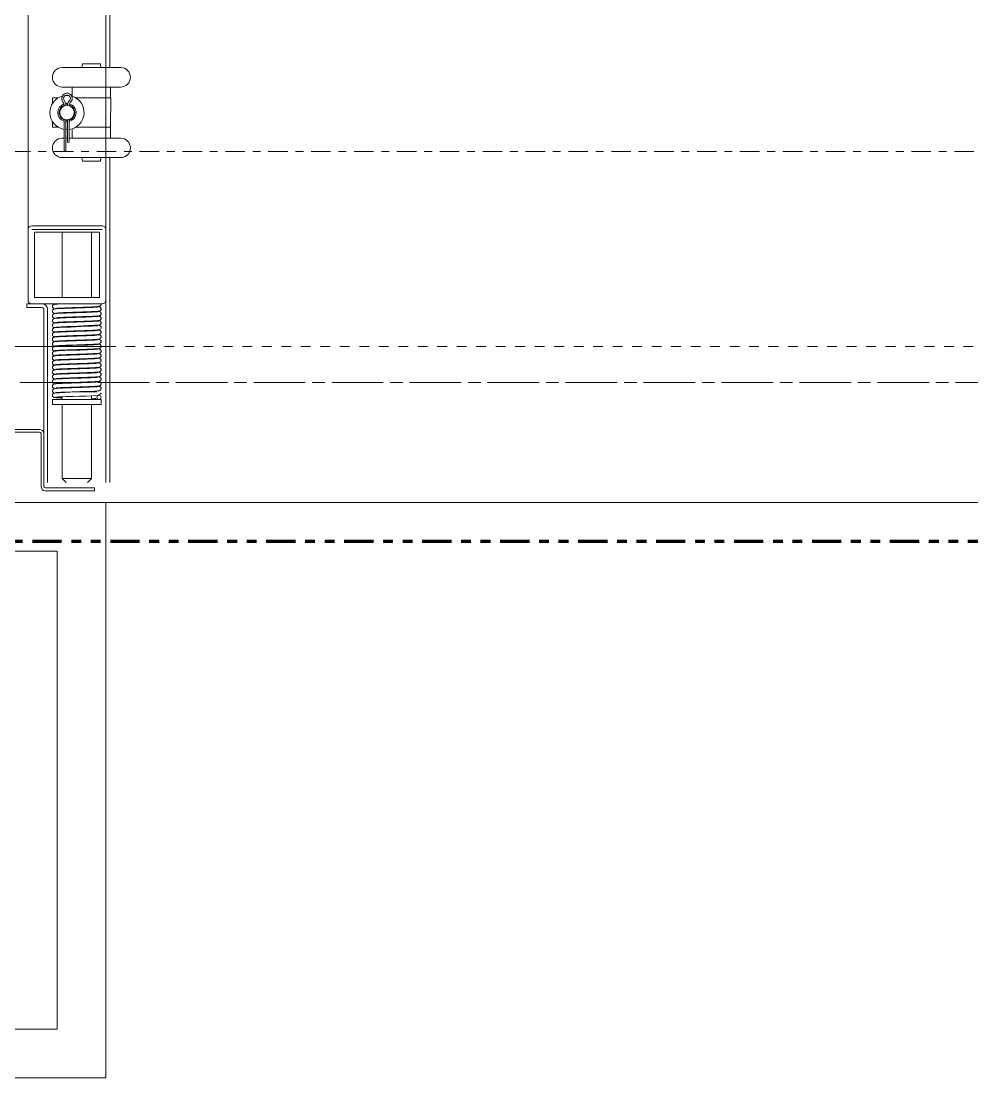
# Model space of a CAD drawing. Header units: inches. Extents: x -956 to 1409, y -1111 to 895.
# Drawn here: x -489.12 to -476.93, y -562.99 to -549.45 of the extents above; entities that cross this region are included whole.
import ezdxf

# ---------------------------------------------------------------- set-up
doc = ezdxf.new("R2010")
doc.units = ezdxf.units.IN
doc.header["$MEASUREMENT"] = 0
for name, pattern in [('Dash', [0.25, 0.125, -0.125]), ('Dash_2_', [0.25, 0.125, -0.125]), ('Double Dash 3_8_', [1, 0.375, -0.125, 0.125, -0.125, 0.125, -0.125]), ('Double Dash 3_8__2_', [1, 0.375, -0.125, 0.125, -0.125, 0.125, -0.125]), ('Grid Line 1_4_', [0.4375, 0.25, -0.0625, 0.0625, -0.0625])]:
    doc.linetypes.add(name, pattern=pattern)
for name, color, linetype, lineweight in [('A-DETL', 90, 'Continuous', 13), ('A-DETL-GENF', 92, 'Continuous', 13), ('A-DOOR', 31, 'Continuous', 13), ('A-DOOR-HDLN', 31, 'Dash_2_', 13), ('A-FLOR', 192, 'Continuous', 13), ('C-PROP-LINE', 91, 'Double Dash 3_8_', 20), ('G-IMPT', 8, 'Continuous', 9), ('S-GRID', 1, 'Continuous', 9)]:
    doc.layers.add(name, color=color, linetype=linetype, lineweight=lineweight)

# ---------------------------------------------------------------- blocks, each defined once
blk = doc.blocks.new('Door-Accordion-Won-Door-FireGuard-Flat_20-60-90-180 - Door-Accordion-Won-Door-FireGuard-Flat_180-3244034-8TH FLOOR TELECOM UNDERFLOOR ROUTING PLAN')
at = {"layer": 'A-DETL-GENF', "color": 53, "lineweight": 9}
for p, q in [((-50.941, -9), (-32.941, -9)), ((-32.941, -16.375), (-32.941, -9)), ((-33.566, -9.625), (-51.566, -9.625)), ((-33.566, -15.75), (-33.566, -9.625)), ((-57.691, -15.75), (-33.566, -15.75)), ((-58.316, -16.375), (-32.941, -16.375))]:
    blk.add_line(p, q, dxfattribs=at)
at = {"layer": 'A-DOOR', "color": 253}
for p, q in [((-32.941, -7), (-32.941, 7)), ((-53.441, -7), (-32.941, -7)), ((-32.941, -9), (-53.441, -9)), ((-32.941, -16.375), (-32.941, -9)), ((-58.316, -16.375), (-32.941, -16.375))]:
    blk.add_line(p, q, dxfattribs=at)
at = {"layer": 'A-DOOR-HDLN', "color": 161, "linetype": 'Dash'}
blk.add_line((-32.941, -7), (91.059, -7), dxfattribs=at)
at = {"layer": 'G-IMPT', "color": 53}
for p, q in [((-32.941, 3.422), (-32.941, -3.423)), ((-32.893, 3.422), (-32.893, -3.423)), ((-33.503, -3.423), (-32.753, -3.423)), ((-33.503, -3.673), (-32.753, -3.673)), ((-33.373, -3.673), (-33.373, -3.792)), ((-33.479, -3.901), (-33.479, -3.915)), ((-33.432, -3.883), (-33.458, -3.884)), ((-33.412, -3.911), (-33.412, -3.906)), ((-33.456, -4.116), (-33.436, -4.117)), ((-32.878, -4.188), (-33.327, -4.188)), ((-33.479, -4.328), (-33.503, -4.328)), ((-33.436, -4.328), (-33.456, -4.328)), ((-32.753, -4.328), (-33.412, -4.328)), ((-33.373, -4.208), (-33.373, -4.328)), ((-32.753, -4.578), (-33.503, -4.578)), ((-32.941, -4.578), (-32.941, -8.741)), ((-32.893, -4.578), (-32.893, -8.741)), ((-32.991, -5.452), (-33.891, -5.452)), ((-33.891, -5.5), (-32.991, -5.5)), ((-33.503, -5.535), (-33.503, -6.369)), ((-33.128, -6.369), (-33.128, -5.535)), ((-33.955, -6.452), (-33.955, -6.5)), ((-33.762, -6.452), (-33.955, -6.452)), ((-33.762, -6.5), (-33.955, -6.5)), ((-33.891, -6.452), (-32.991, -6.452)), ((-33.128, -6.498), (-33.128, -6.492)), ((-33.004, -6.452), (-33.003, -6.457)), ((-33.738, -8.741), (-33.738, -6.524)), ((-33.691, -8.741), (-33.691, -6.524)), ((-33.503, -6.506), (-33.503, -6.512)), ((-33.503, -6.566), (-33.503, -6.572)), ((-33.503, -6.626), (-33.503, -6.632)), ((-33.128, -6.558), (-33.128, -6.552)), ((-33.128, -6.618), (-33.128, -6.612)), ((-33.02, -6.552), (-33.027, -6.551)), ((-33.503, -6.686), (-33.503, -6.692)), ((-33.503, -6.746), (-33.503, -6.752)), ((-33.128, -6.678), (-33.128, -6.672)), ((-33.128, -6.738), (-33.128, -6.732)), ((-33.017, -6.674), (-33.037, -6.668)), ((-33.503, -6.806), (-33.503, -6.812)), ((-33.503, -6.866), (-33.503, -6.872)), ((-33.128, -6.798), (-33.128, -6.792)), ((-33.128, -6.858), (-33.128, -6.852)), ((-33.612, -6.932), (-33.592, -6.936)), ((-33.503, -6.926), (-33.503, -6.932)), ((-33.503, -6.986), (-33.503, -6.992)), ((-33.128, -6.918), (-33.128, -6.912)), ((-33.128, -6.978), (-33.128, -6.972)), ((-33.128, -7.038), (-33.128, -7.032)), ((-33.61, -7.053), (-33.596, -7.055)), ((-33.609, -7.113), (-33.586, -7.117)), ((-33.608, -7.173), (-33.593, -7.176)), ((-33.503, -7.046), (-33.503, -7.052)), ((-33.503, -7.106), (-33.503, -7.112)), ((-33.503, -7.166), (-33.503, -7.172)), ((-33.128, -7.098), (-33.128, -7.092)), ((-33.128, -7.158), (-33.128, -7.152)), ((-33.608, -7.233), (-33.585, -7.237)), ((-33.503, -7.226), (-33.503, -7.232)), ((-33.503, -7.286), (-33.503, -7.292)), ((-33.128, -7.218), (-33.128, -7.212)), ((-33.128, -7.278), (-33.128, -7.272)), ((-33.503, -7.346), (-33.503, -7.352)), ((-33.503, -7.406), (-33.503, -7.412)), ((-33.128, -7.338), (-33.128, -7.332)), ((-33.128, -7.398), (-33.128, -7.392)), ((-33.023, -7.391), (-33.047, -7.387)), ((-33.023, -7.451), (-33.046, -7.447)), ((-33.503, -7.466), (-33.503, -7.472)), ((-33.503, -7.526), (-33.503, -7.532)), ((-33.503, -7.586), (-33.503, -7.59)), ((-33.128, -7.458), (-33.128, -7.452)), ((-33.128, -7.518), (-33.128, -7.512)), ((-33.128, -7.578), (-33.128, -7.572)), ((-33.022, -7.511), (-33.045, -7.507)), ((-33.503, -7.644), (-33.503, -7.679)), ((-33.128, -7.679), (-33.128, -7.631)), ((-33.057, -7.596), (-33.057, -7.596)), ((-33.792, -8.062), (-36.881, -8.062)), ((-33.792, -8.098), (-36.881, -8.098)), ((-33.774, -8.795), (-33.774, -8.116)), ((-33.738, -8.795), (-33.738, -8.116))]:
    blk.add_line(p, q, dxfattribs=at)
at = {"layer": 'G-IMPT', "color": 53, "flags": 128}
for points in [[(-33.941, 6.402), (-33.941, 5.502), (-33.941, -5.5), (-33.941, -5.502), (-33.941, -6.402)], [(-33.006, -3.423), (-33.013, -3.375), (-33.244, -3.375), (-33.251, -3.423)], [(-33.415, -3.782), (-33.441, -3.781), (-33.466, -3.782)], [(-33.327, -3.813), (-32.883, -3.813), (-32.883, -3.673)], [(-33.628, -3.887), (-33.628, -3.813), (-33.554, -3.813)], [(-33.435, -3.9), (-33.441, -3.9), (-33.456, -3.901), (-33.456, -3.907)], [(-32.883, -4.328), (-32.883, -4.188), (-32.878, -3.813)], [(-33.554, -4.188), (-33.628, -4.188), (-33.628, -4.113)], [(-33.479, -4.085), (-33.479, -4.495), (-33.456, -4.495), (-33.456, -4.093)], [(-33.436, -4.1), (-33.441, -4.101), (-33.456, -4.099)], [(-33.436, -4.094), (-33.436, -4.385), (-33.412, -4.38), (-33.412, -4.089)], [(-33.456, -4.218), (-33.441, -4.219), (-33.436, -4.219)], [(-33.251, -4.578), (-33.244, -4.625), (-33.013, -4.625), (-33.006, -4.578)], [(-32.941, -6.402), (-32.941, -5.502), (-32.941, -5.5)], [(-33.593, -6.459), (-33.606, -6.456), (-33.593, -6.459)], [(-33.611, -6.992), (-33.597, -6.995), (-33.597, -6.995)], [(-33.05, -7.034), (-33.05, -7.034), (-33.054, -7.034), (-33.096, -7.037), (-33.176, -7.04), (-33.273, -7.044), (-33.374, -7.047), (-33.469, -7.05), (-33.548, -7.054), (-33.589, -7.057), (-33.611, -7.062)], [(-33.61, -7.001), (-33.587, -6.997), (-33.546, -6.994), (-33.466, -6.99), (-33.371, -6.987), (-33.27, -6.983), (-33.173, -6.98), (-33.094, -6.977), (-33.049, -6.974), (-33.053, -6.974)], [(-33.582, -7.59), (-33.582, -7.59), (-33.577, -7.59), (-33.55, -7.588), (-33.514, -7.586), (-33.472, -7.585), (-33.374, -7.581), (-33.269, -7.577), (-33.169, -7.574), (-33.087, -7.57), (-33.044, -7.567), (-33.021, -7.562)], [(-33.596, -7.651), (-33.584, -7.648), (-33.549, -7.646), (-33.503, -7.644), (-33.453, -7.642), (-33.404, -7.64), (-33.361, -7.639), (-33.281, -7.637), (-33.198, -7.634), (-33.121, -7.631), (-33.081, -7.628), (-33.042, -7.621), (-33.014, -7.609), (-33.003, -7.598), (-33.004, -7.604)], [(-33.503, -7.742), (-33.503, -8.692), (-33.453, -8.742)], [(-33.178, -8.742), (-33.128, -8.692), (-33.128, -7.742)], [(-33.503, -8.692), (-33.316, -8.692), (-33.128, -8.692)], [(-33.72, -8.848), (-33.087, -8.848), (-33.087, -8.812), (-33.72, -8.812)]]:
    blk.add_lwpolyline(points, dxfattribs=at)
for points in [[(-33.858, -5.535), (-33.858, -6.369), (-33.024, -6.369), (-33.024, -5.535)], [(-33.628, -7.679), (-33.003, -7.679), (-33.003, -7.742), (-33.628, -7.742)]]:
    blk.add_lwpolyline(points, close=True, dxfattribs=at)
at = {"layer": 'G-IMPT', "color": 53}
for centre, radius in [((-33.441, -4), 0.0938), ((-33.03, -7.652), 0.027)]:
    blk.add_circle(centre, radius, dxfattribs=at)
for centre, radius, start, end in [((-33.503, -3.548), 0.125, 90, 270), ((-32.753, -3.548), 0.125, 270, 90), ((-33.441, -4), 0.219, 106.5821, 180), ((-33.441, -3.818), 0.067, 326.2236, 196.4945), ((-33.441, -3.818), 0.0435, 326.2236, 196.4945), ((-33.441, -4), 0.219, 277.4775, 73.879), ((-33.441, -4), 0.117, 109.8881, 180), ((-33.441, -4), 0.1, 112.5249, 180), ((-33.376, -3.799), 0.134, 196.4945, 213.8886), ((-33.529, -3.901), 0.05, 0, 33.8886), ((-33.376, -3.799), 0.11, 196.4945, 213.8886), ((-33.529, -3.901), 0.0735, 0, 33.8886), ((-33.362, -3.906), 0.0735, 136.8278, 180), ((-33.496, -3.78), 0.111, 316.8278, 326.2236), ((-33.362, -3.906), 0.05, 136.8278, 180), ((-33.441, -4), 0.117, 284.0985, 74.0273), ((-33.441, -4), 0.101, 286.4741, 73.4814), ((-33.496, -3.78), 0.134, 316.8278, 326.2236), ((-33.441, -4), 0.219, 180, 259.8748), ((-33.441, -4), 0.117, 180, 250.7883), ((-33.441, -4), 0.1, 180, 247.4751), ((-33.503, -4.453), 0.125, 90, 270), ((-32.753, -4.453), 0.125, 270, 90), ((-33.891, -5.502), 0.05, 90, 180), ((-32.991, -5.502), 0.05, 0, 90), ((-33.891, -6.402), 0.05, 180, 270), ((-33.762, -6.524), 0.0717, 0, 90), ((-33.762, -6.524), 0.0239, 0, 90), ((-32.991, -6.402), 0.05, 270, 0), ((-32.087, -33.763), 27.045, 92.0342, 93.2225), ((-34.571, 20.894), 27.661, 272.0445, 273.2062), ((-33.156, -12.96), 5.381, 88.9801, 94.8025), ((-33.792, -8.116), 0.0539, 0, 90), ((-33.792, -8.116), 0.0179, 0, 90), ((-33.72, -8.795), 0.0539, 180, 270), ((-33.72, -8.795), 0.0179, 180, 270)]:
    blk.add_arc(centre, radius, start, end, dxfattribs=at)
for points, knots in [([(-33.51, -6.452), (-33.515, -6.452), (-33.536, -6.453), (-33.563, -6.455), (-33.589, -6.456), (-33.613, -6.462), (-33.625, -6.473), (-33.627, -6.48), (-33.628, -6.484), (-33.628, -6.49), (-33.627, -6.495), (-33.624, -6.502), (-33.611, -6.513), (-33.594, -6.517), (-33.582, -6.517), (-33.58, -6.518)], [0, 0, 0, 0, 0.045039, 0.200622, 0.367613, 0.519355, 0.585869, 0.631072, 0.644725, 0.657483, 0.678956, 0.730129, 0.801836, 0.958728, 1, 1, 1, 1]), ([(-33.039, -6.491), (-33.042, -6.492), (-33.047, -6.494), (-33.093, -6.497), (-33.167, -6.5), (-33.266, -6.503), (-33.372, -6.507), (-33.471, -6.51), (-33.556, -6.515), (-33.595, -6.513), (-33.624, -6.53), (-33.628, -6.541), (-33.628, -6.548), (-33.628, -6.554), (-33.626, -6.559), (-33.617, -6.573), (-33.605, -6.575), (-33.587, -6.576), (-33.582, -6.577)], [0, 0, 0, 0, 0.094713, 0.173412, 0.276788, 0.37776, 0.478016, 0.580548, 0.685181, 0.803177, 0.856205, 0.873887, 0.876795, 0.884771, 0.891758, 0.900254, 0.971169, 1, 1, 1, 1]), ([(-33.615, -6.452), (-33.614, -6.453), (-33.612, -6.455), (-33.607, -6.456), (-33.603, -6.457), (-33.601, -6.457)], [0, 0, 0, 0, 0.19196, 0.589743, 1, 1, 1, 1]), ([(-33.596, -6.456), (-33.594, -6.455), (-33.592, -6.454), (-33.572, -6.453), (-33.565, -6.452)], [0, 0, 0, 0, 0.663644, 1, 1, 1, 1]), ([(-33.582, -6.51), (-33.582, -6.51), (-33.583, -6.511), (-33.574, -6.509), (-33.55, -6.508), (-33.502, -6.506), (-33.425, -6.503), (-33.318, -6.499), (-33.21, -6.495), (-33.112, -6.492), (-33.052, -6.488), (-33.021, -6.483), (-33.005, -6.469), (-33.004, -6.461), (-33.003, -6.458)], [0, 0, 0, 0, 0.007809, 0.043997, 0.118488, 0.186813, 0.315142, 0.442607, 0.57022, 0.702707, 0.84773, 0.92761, 0.965493, 1, 1, 1, 1]), ([(-33.021, -6.492), (-33.023, -6.49), (-33.026, -6.488), (-33.046, -6.487), (-33.047, -6.487)], [0, 0, 0, 0, 0.9376975, 1, 1, 1, 1]), ([(-33.031, -6.545), (-33.027, -6.544), (-33.021, -6.544), (-33.014, -6.539), (-33.009, -6.534), (-33.005, -6.527), (-33.003, -6.521), (-33.003, -6.514), (-33.005, -6.507), (-33.009, -6.499), (-33.017, -6.493), (-33.024, -6.49), (-33.028, -6.49), (-33.031, -6.49)], [0, 0, 0, 0, 0.11058, 0.205927, 0.286053, 0.353125, 0.458182, 0.541693, 0.632319, 0.73849, 0.862284, 0.930114, 1, 1, 1, 1]), ([(-33.038, -6.551), (-33.041, -6.552), (-33.047, -6.554), (-33.088, -6.556), (-33.13, -6.558), (-33.188, -6.561), (-33.27, -6.564), (-33.375, -6.567), (-33.474, -6.571), (-33.543, -6.573), (-33.581, -6.576), (-33.605, -6.578), (-33.624, -6.59), (-33.628, -6.602), (-33.628, -6.61), (-33.627, -6.616), (-33.624, -6.622), (-33.617, -6.63), (-33.608, -6.633), (-33.598, -6.636), (-33.587, -6.637), (-33.583, -6.637)], [0, 0, 0, 0, 0.098705, 0.177365, 0.232757, 0.281283, 0.38221, 0.482464, 0.584993, 0.689606, 0.748657, 0.807243, 0.858241, 0.876191, 0.882477, 0.889371, 0.897554, 0.90679, 0.939553, 0.976921, 1, 1, 1, 1]), ([(-33.037, -6.611), (-33.041, -6.612), (-33.048, -6.614), (-33.09, -6.616), (-33.133, -6.618), (-33.191, -6.621), (-33.273, -6.624), (-33.379, -6.627), (-33.477, -6.631), (-33.545, -6.634), (-33.583, -6.637), (-33.605, -6.638), (-33.624, -6.65), (-33.628, -6.663), (-33.628, -6.671), (-33.626, -6.678), (-33.623, -6.684), (-33.614, -6.692), (-33.606, -6.694), (-33.597, -6.696), (-33.587, -6.697), (-33.583, -6.697)], [0, 0, 0, 0, 0.10008, 0.178987, 0.234587, 0.283348, 0.384604, 0.485243, 0.588151, 0.693151, 0.752496, 0.810721, 0.859878, 0.878021, 0.885087, 0.89306, 0.902196, 0.912055, 0.944776, 0.981978, 1, 1, 1, 1]), ([(-33.583, -6.63), (-33.582, -6.63), (-33.582, -6.631), (-33.567, -6.629), (-33.536, -6.627), (-33.469, -6.624), (-33.371, -6.621), (-33.266, -6.617), (-33.167, -6.614), (-33.092, -6.611), (-33.038, -6.607), (-33.028, -6.605), (-33.023, -6.603)], [0, 0, 0, 0, 0.028096, 0.065301, 0.1369632, 0.2649533, 0.3915714, 0.5157995, 0.6412644, 0.7712285, 0.8713392, 1, 1, 1, 1]), ([(-33.582, -6.57), (-33.582, -6.57), (-33.581, -6.571), (-33.566, -6.569), (-33.534, -6.567), (-33.466, -6.564), (-33.367, -6.561), (-33.263, -6.557), (-33.164, -6.554), (-33.09, -6.551), (-33.037, -6.547), (-33.028, -6.544), (-33.022, -6.543)], [0, 0, 0, 0, 0.030374, 0.06756, 0.138985, 0.266693, 0.392949, 0.516843, 0.642007, 0.771592, 0.871597, 1, 1, 1, 1]), ([(-33.018, -6.613), (-33.021, -6.611), (-33.023, -6.609), (-33.043, -6.607), (-33.046, -6.607)], [0, 0, 0, 0, 0.8803393, 1, 1, 1, 1]), ([(-33.032, -6.549), (-33.034, -6.549), (-33.035, -6.548), (-33.043, -6.547), (-33.045, -6.547)], [0, 0, 0, 0, 0.818039, 1, 1, 1, 1]), ([(-33.031, -6.605), (-33.028, -6.604), (-33.021, -6.604), (-33.014, -6.599), (-33.009, -6.594), (-33.005, -6.587), (-33.003, -6.581), (-33.003, -6.574), (-33.005, -6.567), (-33.008, -6.56), (-33.013, -6.555), (-33.018, -6.552), (-33.024, -6.55), (-33.028, -6.55), (-33.03, -6.55)], [0, 0, 0, 0, 0.110957, 0.206856, 0.287686, 0.355549, 0.462136, 0.546519, 0.63676, 0.741657, 0.800864, 0.864289, 0.93113, 1, 1, 1, 1]), ([(-33.031, -6.665), (-33.028, -6.664), (-33.021, -6.664), (-33.014, -6.659), (-33.009, -6.654), (-33.005, -6.647), (-33.003, -6.641), (-33.003, -6.634), (-33.005, -6.627), (-33.008, -6.62), (-33.013, -6.615), (-33.018, -6.612), (-33.024, -6.61), (-33.028, -6.61), (-33.03, -6.61)], [0, 0, 0, 0, 0.111101, 0.20739, 0.288833, 0.357463, 0.46572, 0.551312, 0.641489, 0.745322, 0.803745, 0.866272, 0.93214, 1, 1, 1, 1]), ([(-33.037, -6.671), (-33.04, -6.672), (-33.045, -6.673), (-33.074, -6.675), (-33.106, -6.677), (-33.148, -6.679), (-33.205, -6.681), (-33.28, -6.684), (-33.36, -6.686), (-33.436, -6.689), (-33.505, -6.692), (-33.564, -6.695), (-33.591, -6.696), (-33.617, -6.703), (-33.626, -6.715), (-33.629, -6.726), (-33.627, -6.737), (-33.621, -6.747), (-33.609, -6.754), (-33.602, -6.755), (-33.593, -6.757), (-33.585, -6.757), (-33.585, -6.757)], [0, 0, 0, 0, 0.078037, 0.144433, 0.197147, 0.23697, 0.311739, 0.389079, 0.46537, 0.543495, 0.621382, 0.702888, 0.793368, 0.833087, 0.866286, 0.879372, 0.891718, 0.906602, 0.9224, 0.956643, 0.995171, 1, 1, 1, 1]), ([(-33.6, -6.759), (-33.603, -6.759), (-33.61, -6.76), (-33.617, -6.765), (-33.622, -6.77), (-33.626, -6.777), (-33.628, -6.783), (-33.628, -6.79), (-33.627, -6.797), (-33.623, -6.804), (-33.618, -6.808), (-33.613, -6.812), (-33.607, -6.814), (-33.603, -6.814), (-33.601, -6.814)], [0, 0, 0, 0, 0.110723, 0.206952, 0.288646, 0.357781, 0.467504, 0.554573, 0.645181, 0.748433, 0.806269, 0.868057, 0.933071, 1, 1, 1, 1]), ([(-33.594, -6.813), (-33.592, -6.812), (-33.587, -6.811), (-33.558, -6.809), (-33.525, -6.807), (-33.484, -6.805), (-33.427, -6.803), (-33.352, -6.8), (-33.272, -6.798), (-33.196, -6.795), (-33.127, -6.792), (-33.068, -6.789), (-33.04, -6.788), (-33.015, -6.781), (-33.005, -6.769), (-33.003, -6.758), (-33.004, -6.747), (-33.01, -6.738), (-33.022, -6.73), (-33.025, -6.73), (-33.03, -6.729), (-33.03, -6.729)], [0, 0, 0, 0, 0.081306, 0.150489, 0.20542, 0.24692, 0.324837, 0.405432, 0.484936, 0.56635, 0.647517, 0.732451, 0.826767, 0.868348, 0.903219, 0.9168, 0.92945, 0.944758, 0.96113, 0.996853, 1, 1, 1, 1]), ([(-33.583, -6.69), (-33.583, -6.69), (-33.582, -6.691), (-33.569, -6.689), (-33.538, -6.687), (-33.472, -6.684), (-33.374, -6.681), (-33.27, -6.678), (-33.17, -6.674), (-33.095, -6.671), (-33.04, -6.667), (-33.029, -6.665), (-33.023, -6.663)], [0, 0, 0, 0, 0.025887, 0.063103, 0.134988, 0.263257, 0.390216, 0.514777, 0.640521, 0.770864, 0.871073, 1, 1, 1, 1]), ([(-33.032, -6.725), (-33.028, -6.725), (-33.022, -6.724), (-33.014, -6.719), (-33.009, -6.714), (-33.005, -6.707), (-33.003, -6.701), (-33.003, -6.694), (-33.005, -6.687), (-33.008, -6.68), (-33.013, -6.675), (-33.018, -6.672), (-33.024, -6.67), (-33.028, -6.67), (-33.03, -6.67)], [0, 0, 0, 0, 0.110529, 0.2066556, 0.2883382, 0.3575414, 0.4675736, 0.5550394, 0.645851, 0.749075, 0.806813, 0.8684545, 0.9332833, 1, 1, 1, 1]), ([(-33.6, -6.819), (-33.603, -6.82), (-33.61, -6.82), (-33.618, -6.825), (-33.623, -6.83), (-33.626, -6.837), (-33.628, -6.843), (-33.628, -6.85), (-33.627, -6.857), (-33.623, -6.864), (-33.618, -6.869), (-33.613, -6.872), (-33.607, -6.874), (-33.603, -6.874), (-33.601, -6.874)], [0, 0, 0, 0, 0.111098, 0.207337, 0.288685, 0.357189, 0.465159, 0.55053, 0.640694, 0.744689, 0.803243, 0.865924, 0.931962, 1, 1, 1, 1]), ([(-33.6, -6.879), (-33.604, -6.88), (-33.61, -6.88), (-33.618, -6.885), (-33.623, -6.89), (-33.626, -6.897), (-33.628, -6.903), (-33.628, -6.91), (-33.627, -6.917), (-33.623, -6.924), (-33.618, -6.929), (-33.613, -6.932), (-33.607, -6.934), (-33.603, -6.934), (-33.601, -6.934)], [0, 0, 0, 0, 0.110885, 0.206683, 0.287385, 0.355105, 0.46142, 0.545647, 0.635934, 0.741033, 0.800378, 0.863957, 0.930962, 1, 1, 1, 1]), ([(-33.614, -6.81), (-33.612, -6.812), (-33.609, -6.815), (-33.588, -6.817), (-33.585, -6.817)], [0, 0, 0, 0, 0.8454069, 1, 1, 1, 1]), ([(-33.613, -6.871), (-33.61, -6.873), (-33.608, -6.875), (-33.588, -6.877), (-33.585, -6.877)], [0, 0, 0, 0, 0.885158, 1, 1, 1, 1]), ([(-33.049, -6.854), (-33.049, -6.854), (-33.05, -6.853), (-33.064, -6.855), (-33.096, -6.857), (-33.163, -6.86), (-33.261, -6.863), (-33.366, -6.867), (-33.465, -6.87), (-33.539, -6.873), (-33.593, -6.877), (-33.603, -6.879), (-33.609, -6.881)], [0, 0, 0, 0, 0.028488, 0.06569, 0.137323, 0.265255, 0.391812, 0.515981, 0.641386, 0.771291, 0.871366, 1, 1, 1, 1]), ([(-33.048, -6.794), (-33.048, -6.794), (-33.049, -6.793), (-33.063, -6.795), (-33.094, -6.797), (-33.16, -6.8), (-33.258, -6.803), (-33.362, -6.806), (-33.462, -6.81), (-33.537, -6.813), (-33.592, -6.817), (-33.602, -6.819), (-33.608, -6.821)], [0, 0, 0, 0, 0.026267, 0.063482, 0.135339, 0.263552, 0.390452, 0.514956, 0.640643, 0.770929, 0.871102, 1, 1, 1, 1]), ([(-33.594, -6.873), (-33.59, -6.872), (-33.583, -6.87), (-33.542, -6.868), (-33.499, -6.866), (-33.441, -6.863), (-33.359, -6.86), (-33.253, -6.857), (-33.154, -6.853), (-33.087, -6.85), (-33.049, -6.848), (-33.026, -6.846), (-33.007, -6.834), (-33.003, -6.821), (-33.003, -6.813), (-33.005, -6.806), (-33.008, -6.801), (-33.017, -6.792), (-33.025, -6.79), (-33.034, -6.788), (-33.045, -6.787), (-33.048, -6.787)], [0, 0, 0, 0, 0.099879, 0.178638, 0.234137, 0.282811, 0.383887, 0.484346, 0.58707, 0.69188, 0.751113, 0.809332, 0.858751, 0.87684, 0.883767, 0.891555, 0.900525, 0.910271, 0.942957, 0.980139, 1, 1, 1, 1]), ([(-33.593, -6.933), (-33.59, -6.932), (-33.584, -6.93), (-33.544, -6.928), (-33.501, -6.926), (-33.444, -6.923), (-33.362, -6.92), (-33.257, -6.917), (-33.157, -6.913), (-33.089, -6.911), (-33.051, -6.908), (-33.027, -6.906), (-33.007, -6.894), (-33.003, -6.882), (-33.003, -6.874), (-33.004, -6.868), (-33.007, -6.863), (-33.014, -6.854), (-33.022, -6.851), (-33.033, -6.848), (-33.043, -6.847), (-33.047, -6.847)], [0, 0, 0, 0, 0.098328, 0.177234, 0.232804, 0.281487, 0.382741, 0.483318, 0.586179, 0.691128, 0.750365, 0.809239, 0.860753, 0.878723, 0.884881, 0.891582, 0.899605, 0.908755, 0.94168, 0.97925, 1, 1, 1, 1]), ([(-33.592, -6.992), (-33.589, -6.992), (-33.585, -6.99), (-33.538, -6.987), (-33.465, -6.984), (-33.366, -6.981), (-33.26, -6.977), (-33.16, -6.974), (-33.076, -6.969), (-33.036, -6.971), (-33.008, -6.954), (-33.004, -6.943), (-33.003, -6.937), (-33.004, -6.928), (-33.013, -6.913), (-33.026, -6.909), (-33.043, -6.908), (-33.048, -6.907)], [0, 0, 0, 0, 0.094227, 0.173118, 0.276755, 0.377985, 0.478497, 0.58129, 0.686188, 0.804581, 0.858093, 0.875739, 0.878581, 0.886144, 0.901183, 0.972544, 1, 1, 1, 1]), ([(-33.6, -6.939), (-33.604, -6.94), (-33.61, -6.94), (-33.618, -6.945), (-33.623, -6.95), (-33.626, -6.957), (-33.628, -6.963), (-33.628, -6.97), (-33.627, -6.977), (-33.622, -6.985), (-33.615, -6.991), (-33.607, -6.994), (-33.603, -6.994), (-33.601, -6.994)], [0, 0, 0, 0, 0.11047, 0.205687, 0.285669, 0.352592, 0.457386, 0.540778, 0.631475, 0.737863, 0.861954, 0.929947, 1, 1, 1, 1]), ([(-33.601, -6.999), (-33.604, -7), (-33.61, -7.001), (-33.618, -7.005), (-33.623, -7.01), (-33.626, -7.017), (-33.628, -7.023), (-33.628, -7.03), (-33.627, -7.037), (-33.622, -7.045), (-33.615, -7.051), (-33.607, -7.054), (-33.603, -7.054), (-33.601, -7.055)], [0, 0, 0, 0, 0.109811, 0.204264, 0.283407, 0.349468, 0.452739, 0.535409, 0.62658, 0.734235, 0.860041, 0.928974, 1, 1, 1, 1]), ([(-33.049, -6.914), (-33.049, -6.914), (-33.051, -6.913), (-33.066, -6.915), (-33.098, -6.917), (-33.166, -6.92), (-33.265, -6.923), (-33.369, -6.927), (-33.468, -6.93), (-33.542, -6.933), (-33.595, -6.937), (-33.604, -6.94), (-33.609, -6.941)], [0, 0, 0, 0, 0.030779, 0.067961, 0.139355, 0.267001, 0.393194, 0.517026, 0.642128, 0.771651, 0.871621, 1, 1, 1, 1]), ([(-33.591, -7.052), (-33.589, -7.052), (-33.585, -7.05), (-33.54, -7.047), (-33.467, -7.044), (-33.368, -7.041), (-33.262, -7.037), (-33.162, -7.034), (-33.076, -7.029), (-33.037, -7.031), (-33.008, -7.015), (-33.004, -7.005), (-33.003, -7), (-33.003, -6.998), (-33.003, -6.997), (-33.003, -6.994), (-33.004, -6.99), (-33.009, -6.979), (-33.025, -6.968), (-33.042, -6.968), (-33.05, -6.968)], [0, 0, 0, 0, 0.0901, 0.168974, 0.272539, 0.373944, 0.47459, 0.577508, 0.682779, 0.800491, 0.851352, 0.868071, 0.873238, 0.875087, 0.876507, 0.877934, 0.8851, 0.902428, 0.954881, 1, 1, 1, 1]), ([(-33.589, -7.112), (-33.588, -7.111), (-33.585, -7.11), (-33.542, -7.108), (-33.47, -7.104), (-33.372, -7.101), (-33.266, -7.097), (-33.165, -7.094), (-33.078, -7.089), (-33.038, -7.091), (-33.008, -7.075), (-33.004, -7.065), (-33.003, -7.06), (-33.003, -7.058), (-33.003, -7.057), (-33.003, -7.054), (-33.004, -7.05), (-33.008, -7.039), (-33.025, -7.028), (-33.042, -7.028), (-33.05, -7.028)], [0, 0, 0, 0, 0.085613, 0.164585, 0.268232, 0.369789, 0.470572, 0.573605, 0.679039, 0.797419, 0.850277, 0.867756, 0.8731, 0.874988, 0.876419, 0.877839, 0.88481, 0.901424, 0.952024, 1, 1, 1, 1]), ([(-33.601, -7.06), (-33.604, -7.06), (-33.61, -7.061), (-33.618, -7.065), (-33.623, -7.07), (-33.626, -7.077), (-33.628, -7.084), (-33.628, -7.09), (-33.627, -7.097), (-33.622, -7.105), (-33.615, -7.111), (-33.607, -7.114), (-33.603, -7.114), (-33.6, -7.115)], [0, 0, 0, 0, 0.108894, 0.202413, 0.280632, 0.345822, 0.447727, 0.529988, 0.621805, 0.730764, 0.858226, 0.928049, 1, 1, 1, 1]), ([(-33.601, -7.12), (-33.604, -7.12), (-33.611, -7.121), (-33.618, -7.125), (-33.623, -7.131), (-33.627, -7.137), (-33.628, -7.144), (-33.628, -7.15), (-33.626, -7.157), (-33.622, -7.166), (-33.614, -7.171), (-33.607, -7.174), (-33.602, -7.175), (-33.6, -7.175)], [0, 0, 0, 0, 0.107803, 0.200274, 0.277518, 0.341839, 0.442496, 0.52456, 0.617118, 0.727388, 0.856461, 0.927145, 1, 1, 1, 1]), ([(-33.601, -7.18), (-33.604, -7.18), (-33.611, -7.181), (-33.618, -7.185), (-33.623, -7.191), (-33.627, -7.197), (-33.628, -7.204), (-33.628, -7.21), (-33.626, -7.217), (-33.622, -7.226), (-33.614, -7.231), (-33.607, -7.234), (-33.602, -7.235), (-33.6, -7.235)], [0, 0, 0, 0, 0.106465, 0.197734, 0.273943, 0.337419, 0.437072, 0.519305, 0.612782, 0.724361, 0.854907, 0.926351, 1, 1, 1, 1]), ([(-33.048, -7.155), (-33.048, -7.154), (-33.049, -7.153), (-33.069, -7.155), (-33.109, -7.157), (-33.179, -7.16), (-33.279, -7.164), (-33.383, -7.167), (-33.48, -7.171), (-33.551, -7.174), (-33.601, -7.178), (-33.609, -7.181), (-33.613, -7.183)], [0, 0, 0, 0, 0.035747, 0.102045, 0.168037, 0.29038, 0.412092, 0.531797, 0.652659, 0.777772, 0.875092, 1, 1, 1, 1]), ([(-33.05, -7.095), (-33.05, -7.095), (-33.049, -7.092), (-33.067, -7.095), (-33.106, -7.097), (-33.176, -7.1), (-33.275, -7.104), (-33.38, -7.107), (-33.477, -7.111), (-33.549, -7.114), (-33.6, -7.118), (-33.607, -7.121), (-33.612, -7.122)], [0, 0, 0, 0, 0.022102, 0.089329, 0.156374, 0.280431, 0.404006, 0.525445, 0.648108, 0.775053, 0.873592, 1, 1, 1, 1]), ([(-33.589, -7.057), (-33.589, -7.057), (-33.589, -7.057), (-33.587, -7.057), (-33.587, -7.057)], [0, 0, 0, 0, 0.956087, 1, 1, 1, 1]), ([(-33.588, -7.172), (-33.587, -7.171), (-33.585, -7.17), (-33.552, -7.168), (-33.512, -7.166), (-33.456, -7.164), (-33.376, -7.161), (-33.271, -7.158), (-33.17, -7.154), (-33.085, -7.15), (-33.043, -7.149), (-33.018, -7.142), (-33.009, -7.135), (-33.006, -7.129), (-33.004, -7.124), (-33.003, -7.12), (-33.003, -7.116), (-33.003, -7.111), (-33.008, -7.1), (-33.024, -7.089), (-33.04, -7.088), (-33.047, -7.088)], [0, 0, 0, 0, 0.08085, 0.160146, 0.216063, 0.264713, 0.366537, 0.467619, 0.570899, 0.67515, 0.787848, 0.838111, 0.859573, 0.868138, 0.875183, 0.880731, 0.883235, 0.886166, 0.903993, 0.957456, 1, 1, 1, 1]), ([(-33.587, -7.231), (-33.586, -7.231), (-33.585, -7.23), (-33.553, -7.228), (-33.514, -7.226), (-33.459, -7.224), (-33.38, -7.221), (-33.274, -7.218), (-33.173, -7.214), (-33.087, -7.21), (-33.043, -7.208), (-33.022, -7.203), (-33.013, -7.198), (-33.007, -7.192), (-33.005, -7.186), (-33.003, -7.18), (-33.003, -7.172), (-33.007, -7.16), (-33.024, -7.149), (-33.04, -7.148), (-33.047, -7.148)], [0, 0, 0, 0, 0.075502, 0.154854, 0.210891, 0.25953, 0.361493, 0.462742, 0.566128, 0.670574, 0.783083, 0.832553, 0.853939, 0.863267, 0.87153, 0.878492, 0.88484, 0.902967, 0.954468, 1, 1, 1, 1]), ([(-33.601, -7.24), (-33.604, -7.24), (-33.611, -7.241), (-33.618, -7.245), (-33.623, -7.251), (-33.627, -7.257), (-33.628, -7.264), (-33.628, -7.27), (-33.626, -7.278), (-33.622, -7.286), (-33.614, -7.291), (-33.606, -7.294), (-33.602, -7.295), (-33.6, -7.295)], [0, 0, 0, 0, 0.10463, 0.194407, 0.269501, 0.332245, 0.431564, 0.514864, 0.609707, 0.722554, 0.854116, 0.925965, 1, 1, 1, 1]), ([(-33.046, -7.274), (-33.048, -7.274), (-33.054, -7.274), (-33.1, -7.277), (-33.162, -7.28), (-33.235, -7.282), (-33.314, -7.285), (-33.393, -7.288), (-33.468, -7.29), (-33.533, -7.293), (-33.577, -7.296), (-33.602, -7.299), (-33.613, -7.302), (-33.62, -7.308), (-33.625, -7.313), (-33.628, -7.322), (-33.628, -7.331), (-33.625, -7.341), (-33.613, -7.353), (-33.604, -7.355), (-33.591, -7.356), (-33.586, -7.357)], [0, 0, 0, 0, 0.070624, 0.158726, 0.240399, 0.321309, 0.401126, 0.480874, 0.562792, 0.645795, 0.737908, 0.789839, 0.833447, 0.848406, 0.858983, 0.874656, 0.883866, 0.896709, 0.913186, 0.966115, 1, 1, 1, 1]), ([(-33.048, -7.215), (-33.048, -7.214), (-33.048, -7.213), (-33.07, -7.215), (-33.111, -7.217), (-33.182, -7.22), (-33.282, -7.224), (-33.387, -7.227), (-33.483, -7.231), (-33.553, -7.234), (-33.603, -7.238), (-33.61, -7.242), (-33.614, -7.244)], [0, 0, 0, 0, 0.045779, 0.111369, 0.176543, 0.297619, 0.4179, 0.536313, 0.655799, 0.779551, 0.876033, 1, 1, 1, 1]), ([(-33.607, -7.294), (-33.604, -7.295), (-33.601, -7.296), (-33.587, -7.297), (-33.585, -7.297)], [0, 0, 0, 0, 0.901259, 1, 1, 1, 1]), ([(-33.586, -7.35), (-33.586, -7.35), (-33.585, -7.351), (-33.57, -7.349), (-33.533, -7.347), (-33.47, -7.344), (-33.397, -7.342), (-33.318, -7.339), (-33.239, -7.336), (-33.164, -7.334), (-33.099, -7.331), (-33.054, -7.328), (-33.029, -7.325), (-33.018, -7.322), (-33.011, -7.316), (-33.007, -7.311), (-33.003, -7.302), (-33.003, -7.293), (-33.006, -7.283), (-33.018, -7.271), (-33.028, -7.269), (-33.041, -7.268), (-33.047, -7.267)], [0, 0, 0, 0, 0.0285, 0.069715, 0.157422, 0.238732, 0.319284, 0.398748, 0.478143, 0.559699, 0.642334, 0.734207, 0.786118, 0.829717, 0.844658, 0.855209, 0.870811, 0.879981, 0.892759, 0.909119, 0.961537, 1, 1, 1, 1]), ([(-33.585, -7.29), (-33.585, -7.29), (-33.585, -7.29), (-33.555, -7.288), (-33.517, -7.286), (-33.462, -7.284), (-33.383, -7.281), (-33.278, -7.278), (-33.176, -7.274), (-33.09, -7.271), (-33.045, -7.268), (-33.024, -7.264), (-33.015, -7.26), (-33.009, -7.254), (-33.005, -7.248), (-33.003, -7.241), (-33.003, -7.233), (-33.007, -7.22), (-33.024, -7.209), (-33.04, -7.208), (-33.048, -7.208)], [0, 0, 0, 0, 0.069494, 0.148881, 0.205053, 0.25368, 0.355784, 0.457219, 0.560715, 0.665378, 0.777811, 0.826904, 0.848326, 0.858262, 0.867469, 0.875504, 0.882625, 0.90091, 0.950451, 1, 1, 1, 1]), ([(-33.046, -7.333), (-33.046, -7.334), (-33.047, -7.334), (-33.076, -7.336), (-33.115, -7.338), (-33.169, -7.34), (-33.249, -7.343), (-33.354, -7.346), (-33.456, -7.35), (-33.542, -7.353), (-33.587, -7.356), (-33.607, -7.36), (-33.617, -7.364), (-33.623, -7.371), (-33.626, -7.376), (-33.628, -7.383), (-33.628, -7.391), (-33.624, -7.404), (-33.607, -7.415), (-33.591, -7.416), (-33.584, -7.416)], [0, 0, 0, 0, 0.0705904, 0.1499681, 0.2061207, 0.2547276, 0.3567896, 0.4581828, 0.5616362, 0.6662578, 0.7786684, 0.8278116, 0.849222, 0.8590575, 0.8681098, 0.875969, 0.8829594, 0.9012147, 0.9510872, 1, 1, 1, 1]), ([(-33.044, -7.393), (-33.045, -7.393), (-33.046, -7.394), (-33.078, -7.396), (-33.118, -7.398), (-33.172, -7.4), (-33.252, -7.403), (-33.358, -7.406), (-33.459, -7.41), (-33.545, -7.414), (-33.588, -7.416), (-33.61, -7.421), (-33.619, -7.426), (-33.624, -7.433), (-33.627, -7.438), (-33.628, -7.444), (-33.628, -7.452), (-33.624, -7.464), (-33.608, -7.475), (-33.592, -7.476), (-33.584, -7.476)], [0, 0, 0, 0, 0.076489, 0.155858, 0.211896, 0.260533, 0.362492, 0.463737, 0.567119, 0.671564, 0.784106, 0.833694, 0.855093, 0.864303, 0.872378, 0.879124, 0.885322, 0.90341, 0.95526, 1, 1, 1, 1]), ([(-33.583, -7.409), (-33.583, -7.41), (-33.583, -7.411), (-33.561, -7.409), (-33.521, -7.407), (-33.45, -7.404), (-33.35, -7.4), (-33.245, -7.397), (-33.149, -7.393), (-33.079, -7.39), (-33.028, -7.386), (-33.021, -7.382), (-33.017, -7.38)], [0, 0, 0, 0, 0.044019, 0.109733, 0.175036, 0.296356, 0.416882, 0.535533, 0.655262, 0.779254, 0.875891, 1, 1, 1, 1]), ([(-33.583, -7.469), (-33.583, -7.47), (-33.583, -7.471), (-33.563, -7.469), (-33.523, -7.467), (-33.453, -7.464), (-33.353, -7.46), (-33.249, -7.457), (-33.152, -7.453), (-33.081, -7.45), (-33.03, -7.446), (-33.023, -7.443), (-33.019, -7.441)], [0, 0, 0, 0, 0.033561, 0.100009, 0.166158, 0.288794, 0.410799, 0.530793, 0.651947, 0.777355, 0.874877, 1, 1, 1, 1]), ([(-33.024, -7.33), (-33.027, -7.329), (-33.03, -7.328), (-33.044, -7.327), (-33.046, -7.327)], [0, 0, 0, 0, 0.897013, 1, 1, 1, 1]), ([(-33.03, -7.384), (-33.027, -7.384), (-33.021, -7.383), (-33.013, -7.379), (-33.008, -7.373), (-33.005, -7.367), (-33.003, -7.36), (-33.003, -7.354), (-33.005, -7.346), (-33.01, -7.338), (-33.017, -7.333), (-33.025, -7.33), (-33.029, -7.329), (-33.032, -7.329)], [0, 0, 0, 0, 0.105006, 0.195073, 0.270364, 0.333212, 0.432487, 0.515498, 0.610054, 0.722693, 0.854146, 0.925974, 1, 1, 1, 1]), ([(-33.03, -7.444), (-33.027, -7.444), (-33.021, -7.443), (-33.013, -7.439), (-33.008, -7.433), (-33.005, -7.427), (-33.003, -7.42), (-33.003, -7.414), (-33.005, -7.406), (-33.01, -7.398), (-33.017, -7.393), (-33.025, -7.39), (-33.029, -7.389), (-33.031, -7.389)], [0, 0, 0, 0, 0.1067142, 0.1982025, 0.2745931, 0.3382105, 0.4380078, 0.5201964, 0.6135073, 0.7248625, 0.8551634, 0.9264818, 1, 1, 1, 1]), ([(-33.03, -7.504), (-33.027, -7.504), (-33.021, -7.503), (-33.013, -7.499), (-33.008, -7.493), (-33.005, -7.487), (-33.003, -7.48), (-33.003, -7.474), (-33.005, -7.467), (-33.01, -7.458), (-33.017, -7.453), (-33.025, -7.45), (-33.029, -7.449), (-33.031, -7.449)], [0, 0, 0, 0, 0.108, 0.200658, 0.278073, 0.342544, 0.443406, 0.525506, 0.617941, 0.727986, 0.856776, 0.927307, 1, 1, 1, 1]), ([(-33.043, -7.452), (-33.044, -7.453), (-33.046, -7.454), (-33.08, -7.456), (-33.12, -7.458), (-33.175, -7.46), (-33.256, -7.463), (-33.361, -7.466), (-33.462, -7.47), (-33.547, -7.474), (-33.589, -7.475), (-33.614, -7.483), (-33.623, -7.491), (-33.627, -7.498), (-33.628, -7.505), (-33.628, -7.508), (-33.628, -7.513), (-33.624, -7.524), (-33.606, -7.536), (-33.588, -7.536), (-33.58, -7.536)], [0, 0, 0, 0, 0.080944, 0.15948, 0.214853, 0.263027, 0.363856, 0.46395, 0.56622, 0.669453, 0.78112, 0.831137, 0.852426, 0.867402, 0.872585, 0.874941, 0.877771, 0.895342, 0.948628, 1, 1, 1, 1]), ([(-33.042, -7.512), (-33.043, -7.513), (-33.047, -7.514), (-33.084, -7.516), (-33.127, -7.518), (-33.185, -7.52), (-33.27, -7.524), (-33.379, -7.527), (-33.464, -7.53), (-33.521, -7.533), (-33.56, -7.535), (-33.586, -7.536), (-33.611, -7.541), (-33.624, -7.552), (-33.627, -7.559), (-33.628, -7.565), (-33.628, -7.574), (-33.624, -7.58), (-33.614, -7.592), (-33.602, -7.594), (-33.593, -7.596)], [0, 0, 0, 0, 0.0911, 0.173137, 0.230201, 0.281625, 0.388675, 0.494819, 0.603294, 0.658059, 0.716933, 0.780688, 0.84037, 0.867545, 0.886934, 0.892954, 0.905103, 0.922491, 0.948082, 1, 1, 1, 1]), ([(-33.581, -7.529), (-33.581, -7.529), (-33.582, -7.532), (-33.564, -7.528), (-33.526, -7.527), (-33.456, -7.524), (-33.357, -7.52), (-33.252, -7.517), (-33.155, -7.513), (-33.083, -7.51), (-33.032, -7.506), (-33.024, -7.503), (-33.02, -7.502)], [0, 0, 0, 0, 0.019328, 0.086741, 0.153981, 0.278404, 0.402344, 0.524143, 0.64717, 0.774483, 0.873289, 1, 1, 1, 1]), ([(-33.034, -7.571), (-33.037, -7.569), (-33.041, -7.568), (-33.047, -7.567), (-33.047, -7.567)], [0, 0, 0, 0, 0.886674, 1, 1, 1, 1]), ([(-33.031, -7.564), (-33.027, -7.564), (-33.021, -7.563), (-33.013, -7.559), (-33.008, -7.554), (-33.005, -7.547), (-33.003, -7.54), (-33.003, -7.534), (-33.005, -7.527), (-33.01, -7.519), (-33.017, -7.513), (-33.024, -7.51), (-33.029, -7.51), (-33.031, -7.509)], [0, 0, 0, 0, 0.109058, 0.202743, 0.281125, 0.346468, 0.448607, 0.530942, 0.622657, 0.731391, 0.858558, 0.928219, 1, 1, 1, 1]), ([(-33.601, -7.597), (-33.604, -7.597), (-33.61, -7.598), (-33.618, -7.603), (-33.623, -7.608), (-33.626, -7.614), (-33.628, -7.621), (-33.628, -7.628), (-33.627, -7.635), (-33.622, -7.643), (-33.615, -7.649), (-33.607, -7.651), (-33.603, -7.652), (-33.601, -7.652)], [0, 0, 0, 0, 0.110534, 0.205447, 0.284785, 0.350803, 0.453416, 0.535017, 0.625523, 0.733052, 0.859244, 0.928535, 1, 1, 1, 1]), ([(-33.606, -7.651), (-33.603, -7.652), (-33.597, -7.654), (-33.558, -7.657), (-33.525, -7.658), (-33.505, -7.659), (-33.503, -7.659)], [0, 0, 0, 0, 0.363247, 0.6931, 0.978484, 1, 1, 1, 1]), ([(-33.606, -7.651), (-33.603, -7.652), (-33.597, -7.654), (-33.558, -7.657), (-33.525, -7.658), (-33.505, -7.659), (-33.503, -7.659)], [0, 0, 0, 0, 0.36367, 0.693915, 0.979643, 1, 1, 1, 1]), ([(-33.128, -7.672), (-33.128, -7.672), (-33.115, -7.672), (-33.097, -7.672), (-33.077, -7.668), (-33.073, -7.664), (-33.071, -7.662)], [0, 0, 0, 0, 0.003529, 0.354245, 0.744525, 1, 1, 1, 1]), ([(-33.128, -7.672), (-33.128, -7.672), (-33.114, -7.672), (-33.098, -7.672), (-33.076, -7.669), (-33.072, -7.664), (-33.071, -7.663)], [0, 0, 0, 0, 0.001591, 0.346511, 0.730474, 1, 1, 1, 1])]:
    blk.add_open_spline(points, degree=3, knots=knots, dxfattribs=at)
blk = doc.blocks.new('Family - ___-850868-8TH FLOOR TELECOM UNDERFLOOR ROUTING PLAN')
at = {"layer": 'C-PROP-LINE', "color": 133, "linetype": 'Double Dash 3_8__2_'}
blk.add_line((-889.888, -554.079), (389.274, -554.079), dxfattribs=at)
blk = doc.blocks.new('Family - ___-851313-8TH FLOOR TELECOM UNDERFLOOR ROUTING PLAN')
at = {"layer": 'C-PROP-LINE', "color": 133, "linetype": 'Double Dash 3_8__2_'}
blk.add_line((389.274, -554.079), (-889.888, -554.079), dxfattribs=at)
blk = doc.blocks.new('18433_1 - AEO NY - CENTRAL_rvt-1-8TH FLOOR TELECOM UNDERFLOOR ROUTING PLAN')
at = {"layer": 'A-FLOR', "color": 53, "lineweight": 9}
blk.add_line((-364.033, -555.619), (-488.033, -555.619), dxfattribs=at)
at = {"layer": 'S-GRID', "linetype": 'Grid Line 1_4_'}
blk.add_line((444.899, -551.119), (-904.422, -551.119), dxfattribs=at)
at = {"color": 133, "linetype": 'Double Dash 3_8__2_', "lineweight": 20}
for name in ['Family - ___-850868-8TH FLOOR TELECOM UNDERFLOOR ROUTING PLAN', 'Family - ___-851313-8TH FLOOR TELECOM UNDERFLOOR ROUTING PLAN']:
    blk.add_blockref(name, (0, 0), dxfattribs=at)
at = {"color": 53, "lineweight": 9}
blk.add_blockref('Door-Accordion-Won-Door-FireGuard-Flat_20-60-90-180 - Door-Accordion-Won-Door-FireGuard-Flat_180-3244034-8TH FLOOR TELECOM UNDERFLOOR ROUTING PLAN', (-455.092, -546.619), dxfattribs=at)

msp = doc.modelspace()

# ---------------------------------------------------------------- block references
at = {"lineweight": 5}
msp.add_blockref('18433_1 - AEO NY - CENTRAL_rvt-1-8TH FLOOR TELECOM UNDERFLOOR ROUTING PLAN', (0, 0), dxfattribs=at)

# ---------------------------------------------------------------- next in the draw order: linework, layer by layer
at = {"layer": 'A-DETL', "linetype": 'Double Dash 3_8_', "lineweight": 140}
msp.add_line((304.398, -556.119), (-896.852, -556.119), dxfattribs=at)

doc.saveas('drawing.dxf')
